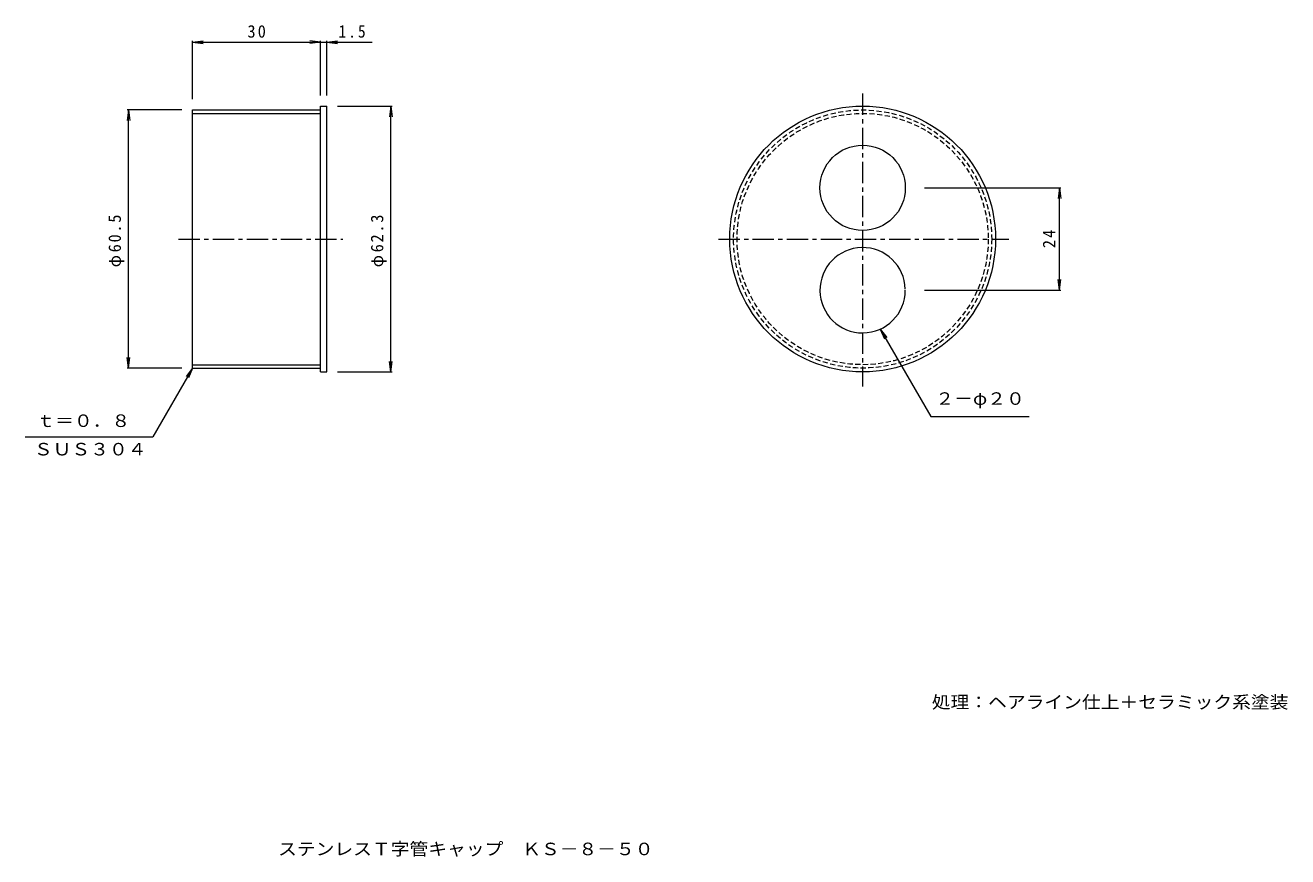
# Model space of a CAD drawing. Units: millimetres on the paper. Extents: x -132 to 164, y -136 to 59.
import ezdxf
from ezdxf.enums import TextEntityAlignment as Align

# ---------------------------------------------------------------- set-up
doc = ezdxf.new("R2010")
doc.units = ezdxf.units.MM
doc.linetypes.add('CHAIN1', pattern=[8, 5, -1, 1, -1])
doc.linetypes.add('DASHED1', pattern=[1.8, 1.2, -0.6])
doc.layers.add('0-0', color=3, linetype='Continuous', lineweight=9)
doc.layers.add('0-4', color=7, linetype='Continuous', lineweight=9)
doc.layers.add('F-5', color=2, linetype='Continuous')
doc.styles.add('ＭＳ ゴシック', font='')
doc.styles.get('ＭＳ ゴシック').set_extended_font_data('MS Gothic')

msp = doc.modelspace()

# ---------------------------------------------------------------- linework, layer by layer
at = {"layer": '0-0', "linetype": 'CHAIN1'}
for p, q in [((64.206, 43.239), (64.206, -25.398)), ((-96.15, 9.144), (-57.618, 9.144)), ((30.414, 9.144), (98.469, 9.144))]:
    msp.add_line(p, q, dxfattribs=at)
at = {"layer": '0-0'}
for p, q in [((-92.876, 39.394), (-62.876, 39.394)), ((-92.876, -21.106), (-92.876, 39.394)), ((-92.876, 38.594), (-62.876, 38.594)), ((-62.876, 40.294), (-61.376, 40.294)), ((-62.876, -22.006), (-62.876, 40.294)), ((-61.376, -22.006), (-61.376, 40.294)), ((-92.876, -20.306), (-62.876, -20.306)), ((-92.876, -21.106), (-62.876, -21.106)), ((-62.876, -22.006), (-61.376, -22.006))]:
    msp.add_line(p, q, dxfattribs=at)
for centre, radius in [((64.206, 9.144), 31.15), ((64.206, 21.144), 10)]:
    msp.add_circle(centre, radius, dxfattribs=at)
at = {"layer": '0-0', "linetype": 'DASHED1'}
for radius in [30.25, 29.45]:
    msp.add_circle((64.206, 9.144), radius, dxfattribs=at)
at = {"layer": '0-0'}
msp.add_arc((64.206, -2.856), 10, 1.40329, 0, dxfattribs=at)
at = {"layer": '0-4'}
for p, q in [((-92.876, 55.294), (-90.397, 55.62)), ((-92.876, 41.894), (-92.876, 55.594)), ((-92.876, 55.294), (-50.812, 55.294)), ((-92.876, 55.294), (-90.397, 54.968)), ((-62.876, 55.294), (-65.354, 55.62)), ((-62.876, 55.294), (-65.354, 54.968)), ((-62.876, 42.794), (-62.876, 55.594)), ((-61.376, 55.294), (-58.897, 55.62)), ((-61.376, 42.794), (-61.376, 55.594)), ((-61.376, 55.294), (-58.897, 54.968)), ((-107.876, 39.394), (-108.202, 36.916)), ((-95.376, 39.394), (-108.176, 39.394)), ((-107.876, -21.106), (-107.876, 39.394)), ((-107.876, 39.394), (-107.549, 36.916)), ((-58.876, 40.294), (-46.076, 40.294)), ((-46.376, 40.294), (-46.702, 37.816)), ((-46.376, -22.006), (-46.376, 40.294)), ((-46.376, 40.294), (-46.049, 37.816)), ((78.706, 21.144), (110.656, 21.144)), ((110.356, 21.144), (110.029, 18.666)), ((110.356, -2.856), (110.356, 21.144)), ((110.356, 21.144), (110.682, 18.666)), ((78.706, -2.856), (110.656, -2.856)), ((110.356, -2.856), (110.029, -0.377)), ((110.356, -2.856), (110.682, -0.377)), ((68.344, -11.96), (69.865, -13.943)), ((68.344, -11.96), (69.3, -14.269)), ((-107.876, -21.106), (-108.202, -18.627)), ((-107.876, -21.106), (-107.549, -18.627)), ((-46.376, -22.006), (-46.702, -19.527)), ((-46.376, -22.006), (-46.049, -19.527)), ((-95.376, -21.106), (-108.176, -21.106)), ((-92.876, -21.106), (-102.171, -37.206)), ((-92.876, -21.106), (-94.398, -23.089)), ((-92.876, -21.106), (-93.832, -23.416)), ((-58.876, -22.006), (-46.076, -22.006)), ((-132.103, -37.206), (-102.171, -37.206))]:
    msp.add_line(p, q, dxfattribs=at)
msp.add_lwpolyline([(68.344, -11.96), (80.173, -32.449), (103.275, -32.449)], dxfattribs=at)

# ---------------------------------------------------------------- texts
at = {"layer": '0-4', "color": 2, "style": 'ＭＳ ゴシック', "width": 1.1}
for s, p in [('２－φ２０', (81.275, -30.59)), ('ｔ＝０．８', (-129.496, -35.779)), ('ＳＵＳ３０４', (-130.079, -42.447)), ('処理：ヘアライン仕上＋セラミック系塗装', (80.409, -101.72))]:
    msp.add_text(s, height=2.933, dxfattribs=at).set_placement(p, align=Align.BOTTOM_LEFT)
at = {"layer": '0-4', "color": 2, "char_height": 2.933, "attachment_point": 7, "style": 'ＭＳ ゴシック'}
for s, insert in [('\\T1.27;\\W0.95;30', (-80.001, 56.294)), ('\\T1.27;\\W0.9;1.5', (-58.673, 56.294))]:
    msp.add_mtext(s, dxfattribs=dict(at, insert=insert))
at = {"layer": '0-4', "color": 2, "char_height": 2.933, "attachment_point": 7, "rotation": 90, "style": 'ＭＳ ゴシック'}
for s, insert in [('\\T1.22;\\W0.95;φ60.5', (-108.876, 2.519)), ('\\T1.22;\\W0.95;φ62.3', (-47.376, 2.519)), ('\\T1.27;\\W0.95;24', (109.356, 7.019))]:
    msp.add_mtext(s, dxfattribs=dict(at, insert=insert))
at = {"layer": 'F-5', "style": 'ＭＳ ゴシック', "width": 1.1}
msp.add_text('ステンレスＴ字管キャップ\u3000ＫＳ－８－５０', height=2.933, dxfattribs=at).set_placement((-72.831, -136.131), align=Align.BOTTOM_LEFT)

doc.saveas('drawing.dxf')
